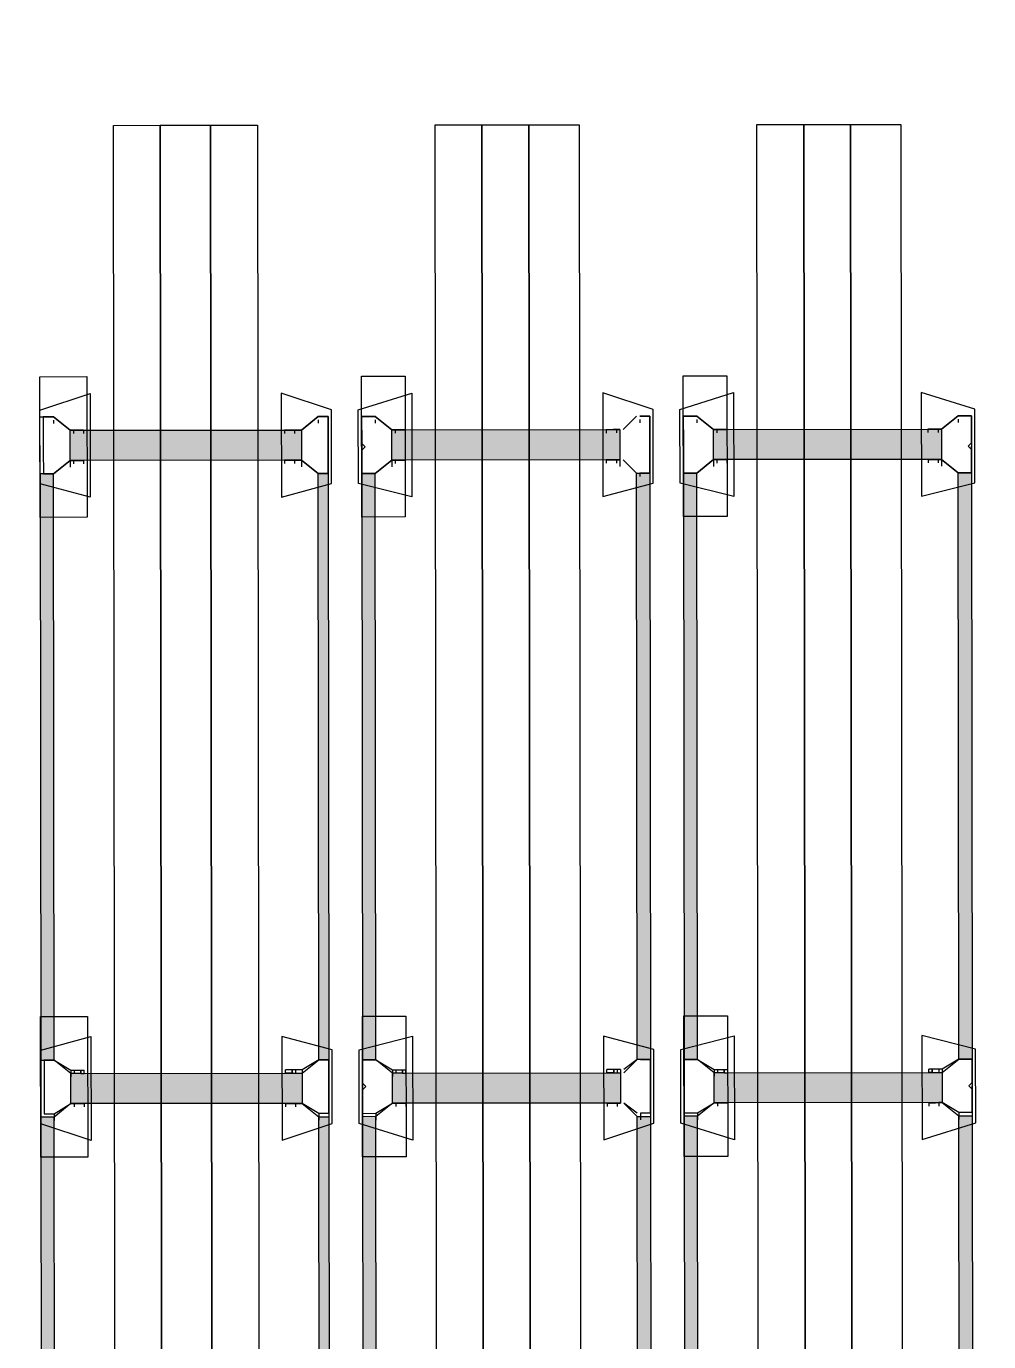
# Model space of a CAD drawing. Header units: feet. Extents: x -99009 to 3252343, y -11094690 to 9035152.
# Drawn here: x 2523581 to 2525079, y -1945439 to -1943391 of the extents above; entities that cross this region are included whole.
import ezdxf

# ---------------------------------------------------------------- set-up
doc = ezdxf.new("R2010")
doc.units = ezdxf.units.FT
doc.layers.add('1', color=1, linetype='Continuous')

# ---------------------------------------------------------------- blocks, each defined once
blk = doc.blocks.new('RM Stand 1')
at = {"transparency": 33554687}
for color, points in [(256, [(733127.3, -1127990.6), (734040.4, -1128011.4), (733127.3, -1128011.4)]), (256, [(733127.3, -1127990.6), (734040.4, -1127990.6), (734040.4, -1128011.4)]), (256, [(734129, -1127990.6), (735036.9, -1128011.4), (734129, -1128011.4)]), (256, [(734129, -1127990.6), (735036.9, -1127990.6), (735036.9, -1128011.4)]), (1, [(733106.4, -1128037.5), (733059.5, -1128392.3), (733059.5, -1128037.5)]), (1, [(733106.4, -1128037.5), (733106.4, -1128392.3), (733059.5, -1128392.3)]), (1, [(734108.2, -1128037.5), (734061.2, -1128392.3), (734061.2, -1128037.5)]), (1, [(734108.2, -1128037.5), (734108.2, -1128392.3), (734061.2, -1128392.3)]), (1, [(734108.2, -1128037.5), (734061.2, -1128392.3), (734061.2, -1128037.5)]), (1, [(734108.2, -1128037.5), (734108.2, -1128392.3), (734061.2, -1128392.3)]), (256, [(733127.3, -1128418.4), (734040.4, -1128439.3), (733127.3, -1128439.3)]), (256, [(733127.3, -1128418.4), (734040.4, -1128418.4), (734040.4, -1128439.3)]), (256, [(734129, -1128418.4), (735036.9, -1128439.3), (734129, -1128439.3)]), (256, [(734129, -1128418.4), (735036.9, -1128418.4), (735036.9, -1128439.3)]), (256, [(733127.3, -1128491.4), (734040.4, -1128512.3), (733127.3, -1128512.3)]), (256, [(733127.3, -1128491.4), (734040.4, -1128491.4), (734040.4, -1128512.3)]), (256, [(734129, -1128491.4), (735036.9, -1128512.3), (734129, -1128512.3)]), (256, [(734129, -1128491.4), (735036.9, -1128491.4), (735036.9, -1128512.3)]), (1, [(733106.4, -1128538.4), (733059.5, -1128893.2), (733059.5, -1128538.4)]), (1, [(733106.4, -1128538.4), (733106.4, -1128893.2), (733059.5, -1128893.2)]), (1, [(734108.2, -1128538.4), (734061.2, -1128893.2), (734061.2, -1128538.4)]), (1, [(734108.2, -1128538.4), (734108.2, -1128893.2), (734061.2, -1128893.2)]), (1, [(734108.2, -1128538.4), (734061.2, -1128893.2), (734061.2, -1128538.4)]), (1, [(734108.2, -1128538.4), (734108.2, -1128893.2), (734061.2, -1128893.2)]), (256, [(733127.3, -1128919.2), (734040.4, -1128940.1), (733127.3, -1128940.1)]), (256, [(733127.3, -1128919.2), (734040.4, -1128919.2), (734040.4, -1128940.1)]), (256, [(734129, -1128919.2), (735036.9, -1128940.1), (734129, -1128940.1)]), (256, [(734129, -1128919.2), (735036.9, -1128919.2), (735036.9, -1128940.1)]), (256, [(733127.3, -1128992.3), (734040.4, -1129007.9), (733127.3, -1129007.9)]), (256, [(733127.3, -1128992.3), (734040.4, -1128992.3), (734040.4, -1129007.9)]), (256, [(734129, -1128992.3), (735036.9, -1129007.9), (734129, -1129007.9)]), (256, [(734129, -1128992.3), (735036.9, -1128992.3), (735036.9, -1129007.9)]), (1, [(733106.4, -1129034), (733059.5, -1129394), (733059.5, -1129034)]), (1, [(733106.4, -1129034), (733106.4, -1129394), (733059.5, -1129394)]), (1, [(734108.2, -1129034), (734061.2, -1129394), (734061.2, -1129034)]), (1, [(734108.2, -1129034), (734108.2, -1129394), (734061.2, -1129394)]), (1, [(734108.2, -1129034), (734061.2, -1129394), (734061.2, -1129034)]), (1, [(734108.2, -1129034), (734108.2, -1129394), (734061.2, -1129394)]), (256, [(733127.3, -1129420.1), (734040.4, -1129441), (733127.3, -1129441)]), (256, [(733127.3, -1129420.1), (734040.4, -1129420.1), (734040.4, -1129441)]), (256, [(734129, -1129420.1), (735036.9, -1129441), (734129, -1129441)]), (256, [(734129, -1129420.1), (735036.9, -1129420.1), (735036.9, -1129441)])]:
    blk.add_hatch(color=color, dxfattribs=at).paths.add_polyline_path(points)
for points in [[(733028.2, -1127985.3), (733002.1, -1128068.8), (733163.8, -1128068.8), (733143, -1127985.3), (733028.2, -1127985.3)], [(733038.6, -1127990.6), (733127.3, -1127990.6)], [(733038.6, -1128011.4), (733038.6, -1127990.6), (733038.6, -1128011.4)], [(733038.6, -1127990.6), (733080.4, -1127990.6), (733038.6, -1127990.6)], [(733085.6, -1127995.8), (733080.4, -1127990.6), (733085.6, -1127990.6)], [(733085.6, -1127995.8), (733090.8, -1127990.6), (733085.6, -1127990.6)], [(733090.8, -1127990.6), (733127.3, -1127990.6), (733090.8, -1127990.6)], [(733127.3, -1127990.6), (734040.4, -1127990.6), (734040.4, -1128011.4), (733127.3, -1128011.4), (733127.3, -1127990.6)], [(733127.3, -1127990.6), (733127.3, -1128011.4), (733127.3, -1127990.6)], [(734024.7, -1127985.3), (734003.8, -1128068.8), (734165.6, -1128068.8), (734139.5, -1127985.3), (734024.7, -1127985.3)], [(734024.7, -1127985.3), (734003.8, -1128068.8), (734165.6, -1128068.8), (734139.5, -1127985.3), (734024.7, -1127985.3)], [(734040.4, -1127990.6), (734129, -1127990.6)], [(734040.4, -1128011.4), (734040.4, -1127990.6), (734040.4, -1128011.4)], [(734040.4, -1127990.6), (734076.9, -1127990.6), (734040.4, -1127990.6)], [(734040.4, -1127990.6), (734129, -1127990.6)], [(734040.4, -1128011.4), (734040.4, -1127990.6), (734040.4, -1128011.4)], [(734040.4, -1127990.6), (734076.9, -1127990.6), (734040.4, -1127990.6)], [(734082.1, -1127995.8), (734076.9, -1127990.6), (734082.1, -1127990.6)], [(734082.1, -1127995.8), (734076.9, -1127990.6), (734082.1, -1127990.6)], [(734082.1, -1127995.8), (734087.3, -1127990.6), (734082.1, -1127990.6)], [(734082.1, -1127995.8), (734087.3, -1127990.6), (734082.1, -1127990.6)], [(734123.8, -1127990.6), (734087.3, -1127990.6), (734129, -1127990.6)], [(734123.8, -1127990.6), (734087.3, -1127990.6), (734129, -1127990.6)], [(734123.8, -1127990.6), (734123.8, -1128011.4)], [(734123.8, -1127990.6), (734123.8, -1128011.4)], [(734129, -1127990.6), (735036.9, -1127990.6), (735036.9, -1128011.4), (734129, -1128011.4), (734129, -1127990.6)], [(734129, -1128011.4), (734129, -1127990.6)], [(734129, -1128011.4), (734129, -1127990.6)], [(733059.5, -1128037.5), (733038.6, -1128011.4), (733059.5, -1128037.5)], [(733043.8, -1128011.4), (733049, -1128011.4)], [(733127.3, -1128011.4), (733106.4, -1128037.5), (733127.3, -1128011.4)], [(734061.2, -1128037.5), (734040.4, -1128011.4), (734056, -1128037.5)], [(734061.2, -1128037.5), (734040.4, -1128011.4), (734056, -1128037.5)], [(734123.8, -1128011.4), (734108.2, -1128037.5), (734129, -1128011.4)], [(734123.8, -1128011.4), (734108.2, -1128037.5), (734129, -1128011.4)], [(734123.8, -1128011.4), (734129, -1128011.4)], [(734123.8, -1128011.4), (734129, -1128011.4)], [(734129, -1128011.4), (734134.3, -1128011.4)], [(734129, -1128011.4), (734134.3, -1128011.4)], [(733059.5, -1128042.7), (733059.5, -1128037.5), (733059.5, -1128042.7)], [(733106.4, -1128037.5), (733106.4, -1128392.3), (733059.5, -1128392.3), (733059.5, -1128037.5), (733106.4, -1128037.5)], [(733059.5, -1128053.2), (733059.5, -1128047.9), (733059.5, -1128042.7), (733059.5, -1128047.9), (733059.5, -1128053.2)], [(733059.5, -1128042.7), (733064.7, -1128042.7)], [(733059.5, -1128053.2), (733059.5, -1128058.4), (733059.5, -1128053.2)], [(733106.4, -1128037.5), (733111.7, -1128037.5)], [(733106.4, -1128037.5), (733106.4, -1128042.7), (733106.4, -1128037.5)], [(733106.4, -1128053.2), (733106.4, -1128047.9), (733106.4, -1128042.7), (733106.4, -1128047.9), (733106.4, -1128053.2)], [(733106.4, -1128042.7), (733111.7, -1128042.7)], [(733106.4, -1128042.7), (733111.7, -1128042.7)], [(733106.4, -1128053.2), (733106.4, -1128058.4), (733106.4, -1128053.2)], [(733111.7, -1128037.5), (733116.9, -1128037.5)], [(734056, -1128042.7), (734061.2, -1128042.7), (734061.2, -1128037.5)], [(734056, -1128037.5), (734056, -1128042.7)], [(734056, -1128037.5), (734061.2, -1128037.5)], [(734056, -1128042.7), (734061.2, -1128042.7), (734061.2, -1128037.5)], [(734056, -1128037.5), (734056, -1128042.7)], [(734056, -1128037.5), (734061.2, -1128037.5)], [(734056, -1128053.2), (734061.2, -1128053.2), (734061.2, -1128047.9), (734061.2, -1128042.7)], [(734056, -1128042.7), (734056, -1128047.9), (734056, -1128053.2)], [(734056, -1128042.7), (734061.2, -1128042.7)], [(734056, -1128053.2), (734061.2, -1128053.2), (734061.2, -1128047.9), (734061.2, -1128042.7)], [(734056, -1128042.7), (734056, -1128047.9), (734056, -1128053.2)], [(734056, -1128042.7), (734061.2, -1128042.7)], [(734061.2, -1128053.2), (734056, -1128053.2), (734056, -1128058.4)], [(734061.2, -1128053.2), (734061.2, -1128058.4), (734056, -1128058.4)], [(734061.2, -1128053.2), (734056, -1128053.2), (734056, -1128058.4)], [(734061.2, -1128053.2), (734061.2, -1128058.4), (734056, -1128058.4)], [(734061.2, -1128037.5), (734066.4, -1128037.5)], [(734108.2, -1128037.5), (734108.2, -1128392.3), (734061.2, -1128392.3), (734061.2, -1128037.5), (734108.2, -1128037.5)], [(734061.2, -1128037.5), (734066.4, -1128037.5)], [(734108.2, -1128037.5), (734108.2, -1128392.3), (734061.2, -1128392.3), (734061.2, -1128037.5), (734108.2, -1128037.5)], [(734108.2, -1128037.5), (734108.2, -1128042.7), (734108.2, -1128037.5)], [(734108.2, -1128037.5), (734108.2, -1128042.7), (734108.2, -1128037.5)], [(734108.2, -1128053.2), (734108.2, -1128047.9), (734108.2, -1128042.7), (734108.2, -1128047.9), (734108.2, -1128053.2)], [(734108.2, -1128042.7), (734113.4, -1128042.7)], [(734108.2, -1128042.7), (734113.4, -1128042.7)], [(734108.2, -1128053.2), (734108.2, -1128047.9), (734108.2, -1128042.7), (734108.2, -1128047.9), (734108.2, -1128053.2)], [(734108.2, -1128042.7), (734113.4, -1128042.7)], [(734108.2, -1128042.7), (734113.4, -1128042.7)], [(734108.2, -1128053.2), (734108.2, -1128058.4), (734108.2, -1128053.2)], [(734108.2, -1128053.2), (734108.2, -1128058.4), (734108.2, -1128053.2)], [(733059.5, -1128058.4), (733064.7, -1128058.4)], [(733106.4, -1128058.4), (733111.7, -1128058.4)], [(734108.2, -1128058.4), (734113.4, -1128058.4)], [(734108.2, -1128058.4), (734113.4, -1128058.4)], [(732584.7, -1128100.1), (738584.7, -1128100.1), (738584.7, -1128178.4), (732584.7, -1128178.4), (732584.7, -1128100.1)], [(732584.7, -1128178.4), (738584.7, -1128178.4), (738584.7, -1128251.4), (732584.7, -1128251.4), (732584.7, -1128178.4)], [(732584.7, -1128251.4), (738584.7, -1128251.4), (738584.7, -1128324.5), (732584.7, -1128324.5), (732584.7, -1128251.4)], [(733028.2, -1128444.5), (733002.1, -1128361), (733163.8, -1128361), (733143, -1128444.5), (733028.2, -1128444.5)], [(734024.7, -1128444.5), (734003.8, -1128361), (734165.6, -1128361), (734139.5, -1128444.5), (734024.7, -1128444.5)], [(734024.7, -1128444.5), (734003.8, -1128361), (734165.6, -1128361), (734139.5, -1128444.5), (734024.7, -1128444.5)], [(732976, -1128439.3), (732976, -1128371.4), (733195.1, -1128371.4), (733195.1, -1128439.3), (732976, -1128439.3)], [(733059.5, -1128376.6), (733059.5, -1128371.4), (733059.5, -1128376.6)], [(733059.5, -1128371.4), (733064.7, -1128371.4)], [(733059.5, -1128376.6), (733059.5, -1128381.9), (733059.5, -1128387.1), (733059.5, -1128381.9), (733059.5, -1128376.6)], [(733106.4, -1128376.6), (733106.4, -1128371.4), (733106.4, -1128376.6)], [(733106.4, -1128371.4), (733111.7, -1128371.4)], [(733106.4, -1128376.6), (733106.4, -1128381.9), (733106.4, -1128387.1), (733106.4, -1128381.9), (733106.4, -1128376.6)], [(733972.5, -1128439.3), (733972.5, -1128371.4), (734191.7, -1128371.4), (734191.7, -1128439.3), (733972.5, -1128439.3)], [(733972.5, -1128439.3), (733972.5, -1128371.4), (734191.7, -1128371.4), (734191.7, -1128439.3), (733972.5, -1128439.3)], [(734061.2, -1128376.6), (734056, -1128376.6), (734056, -1128371.4)], [(734061.2, -1128376.6), (734061.2, -1128371.4), (734056, -1128371.4)], [(734061.2, -1128376.6), (734056, -1128376.6), (734056, -1128371.4)], [(734061.2, -1128376.6), (734061.2, -1128371.4), (734056, -1128371.4)], [(734056, -1128376.6), (734061.2, -1128376.6), (734061.2, -1128381.9), (734061.2, -1128387.1)], [(734056, -1128387.1), (734056, -1128381.9), (734056, -1128376.6)], [(734056, -1128376.6), (734061.2, -1128376.6), (734061.2, -1128381.9), (734061.2, -1128387.1)], [(734056, -1128387.1), (734056, -1128381.9), (734056, -1128376.6)], [(734108.2, -1128376.6), (734108.2, -1128371.4), (734108.2, -1128376.6)], [(734108.2, -1128371.4), (734113.4, -1128371.4)], [(734108.2, -1128376.6), (734108.2, -1128371.4), (734108.2, -1128376.6)], [(734108.2, -1128371.4), (734113.4, -1128371.4)], [(734108.2, -1128376.6), (734108.2, -1128381.9), (734108.2, -1128387.1), (734108.2, -1128381.9), (734108.2, -1128376.6)], [(734108.2, -1128376.6), (734108.2, -1128381.9), (734108.2, -1128387.1), (734108.2, -1128381.9), (734108.2, -1128376.6)], [(733059.5, -1128392.3), (733038.6, -1128418.4), (733059.5, -1128392.3)], [(733059.5, -1128387.1), (733064.7, -1128387.1)], [(733059.5, -1128387.1), (733059.5, -1128392.3), (733059.5, -1128387.1)], [(733106.4, -1128387.1), (733111.7, -1128387.1)], [(733106.4, -1128392.3), (733106.4, -1128387.1), (733106.4, -1128392.3)], [(733106.4, -1128387.1), (733111.7, -1128387.1)], [(733127.3, -1128418.4), (733106.4, -1128392.3), (733127.3, -1128418.4)], [(733106.4, -1128392.3), (733111.7, -1128392.3)], [(733111.7, -1128392.3), (733116.9, -1128392.3)], [(734061.2, -1128392.3), (734040.4, -1128418.4), (734056, -1128392.3)], [(734061.2, -1128392.3), (734040.4, -1128418.4), (734056, -1128392.3)], [(734056, -1128387.1), (734061.2, -1128387.1)], [(734056, -1128387.1), (734061.2, -1128387.1), (734061.2, -1128392.3)], [(734056, -1128392.3), (734056, -1128387.1)], [(734056, -1128387.1), (734061.2, -1128387.1)], [(734056, -1128387.1), (734061.2, -1128387.1), (734061.2, -1128392.3)], [(734056, -1128392.3), (734056, -1128387.1)], [(734056, -1128392.3), (734061.2, -1128392.3)], [(734056, -1128392.3), (734061.2, -1128392.3)], [(734061.2, -1128392.3), (734066.4, -1128392.3)], [(734061.2, -1128392.3), (734066.4, -1128392.3)], [(734108.2, -1128387.1), (734113.4, -1128387.1)], [(734108.2, -1128392.3), (734108.2, -1128387.1), (734108.2, -1128392.3)], [(734108.2, -1128387.1), (734113.4, -1128387.1)], [(734108.2, -1128387.1), (734113.4, -1128387.1)], [(734108.2, -1128392.3), (734108.2, -1128387.1), (734108.2, -1128392.3)], [(734108.2, -1128387.1), (734113.4, -1128387.1)], [(734123.8, -1128418.4), (734108.2, -1128392.3), (734129, -1128418.4)], [(734123.8, -1128418.4), (734108.2, -1128392.3), (734129, -1128418.4)], [(733038.6, -1128418.4), (733038.6, -1128439.3), (733038.6, -1128418.4)], [(733043.8, -1128418.4), (733049, -1128418.4)], [(733127.3, -1128439.3), (734040.4, -1128439.3), (734040.4, -1128418.4), (733127.3, -1128418.4), (733127.3, -1128439.3)], [(733127.3, -1128439.3), (733127.3, -1128418.4), (733127.3, -1128439.3)], [(734040.4, -1128418.4), (734040.4, -1128439.3), (734040.4, -1128418.4)], [(734040.4, -1128418.4), (734040.4, -1128439.3), (734040.4, -1128418.4)], [(734123.8, -1128439.3), (734123.8, -1128418.4)], [(734123.8, -1128418.4), (734129, -1128418.4)], [(734123.8, -1128439.3), (734123.8, -1128418.4)], [(734123.8, -1128418.4), (734129, -1128418.4)], [(734129, -1128439.3), (735036.9, -1128439.3), (735036.9, -1128418.4), (734129, -1128418.4), (734129, -1128439.3)], [(734129, -1128418.4), (734129, -1128439.3)], [(734129, -1128418.4), (734134.3, -1128418.4)], [(734129, -1128418.4), (734129, -1128439.3)], [(734129, -1128418.4), (734134.3, -1128418.4)], [(733038.6, -1128439.3), (733127.3, -1128439.3)], [(733038.6, -1128439.3), (733080.4, -1128439.3), (733038.6, -1128439.3)], [(733080.4, -1128439.3), (733085.6, -1128439.3), (733080.4, -1128439.3)], [(733085.6, -1128439.3), (733090.8, -1128439.3), (733085.6, -1128439.3)], [(733090.8, -1128439.3), (733127.3, -1128439.3), (733090.8, -1128439.3)], [(734040.4, -1128439.3), (734129, -1128439.3)], [(734040.4, -1128439.3), (734076.9, -1128439.3), (734040.4, -1128439.3)], [(734040.4, -1128439.3), (734129, -1128439.3)], [(734040.4, -1128439.3), (734076.9, -1128439.3), (734040.4, -1128439.3)], [(734076.9, -1128439.3), (734082.1, -1128439.3), (734076.9, -1128439.3)], [(734076.9, -1128439.3), (734082.1, -1128439.3), (734076.9, -1128439.3)], [(734082.1, -1128439.3), (734087.3, -1128439.3), (734082.1, -1128439.3)], [(734082.1, -1128439.3), (734087.3, -1128439.3), (734082.1, -1128439.3)], [(734123.8, -1128439.3), (734087.3, -1128439.3), (734129, -1128439.3)], [(734123.8, -1128439.3), (734087.3, -1128439.3), (734129, -1128439.3)], [(733028.2, -1128486.2), (733002.1, -1128564.5), (733163.8, -1128564.5), (733143, -1128486.2), (733028.2, -1128486.2)], [(734024.7, -1128486.2), (734003.8, -1128564.5), (734165.6, -1128564.5), (734139.5, -1128486.2), (734024.7, -1128486.2)], [(734024.7, -1128486.2), (734003.8, -1128564.5), (734165.6, -1128564.5), (734139.5, -1128486.2), (734024.7, -1128486.2)], [(733038.6, -1128491.4), (733127.3, -1128491.4)], [(733038.6, -1128507.1), (733038.6, -1128491.4), (733038.6, -1128507.1)], [(733038.6, -1128491.4), (733080.4, -1128491.4), (733038.6, -1128491.4)], [(733043.8, -1128507.1), (733049, -1128507.1)], [(733080.4, -1128491.4), (733085.6, -1128491.4), (733080.4, -1128491.4)], [(733085.6, -1128491.4), (733090.8, -1128491.4), (733085.6, -1128491.4)], [(733090.8, -1128491.4), (733127.3, -1128491.4), (733090.8, -1128491.4)], [(733127.3, -1128491.4), (734040.4, -1128491.4), (734040.4, -1128512.3), (733127.3, -1128512.3), (733127.3, -1128491.4)], [(733127.3, -1128491.4), (733127.3, -1128507.1), (733127.3, -1128491.4)], [(733127.3, -1128507.1), (733132.5, -1128507.1)], [(734040.4, -1128491.4), (734129, -1128491.4)], [(734040.4, -1128507.1), (734040.4, -1128491.4), (734040.4, -1128507.1)], [(734040.4, -1128491.4), (734076.9, -1128491.4), (734040.4, -1128491.4)], [(734040.4, -1128491.4), (734129, -1128491.4)], [(734040.4, -1128507.1), (734040.4, -1128491.4), (734040.4, -1128507.1)], [(734040.4, -1128491.4), (734076.9, -1128491.4), (734040.4, -1128491.4)], [(734076.9, -1128491.4), (734082.1, -1128491.4), (734076.9, -1128491.4)], [(734076.9, -1128491.4), (734082.1, -1128491.4), (734076.9, -1128491.4)], [(734082.1, -1128491.4), (734087.3, -1128491.4), (734082.1, -1128491.4)], [(734082.1, -1128491.4), (734087.3, -1128491.4), (734082.1, -1128491.4)], [(734123.8, -1128491.4), (734087.3, -1128491.4), (734129, -1128491.4)], [(734123.8, -1128491.4), (734087.3, -1128491.4), (734129, -1128491.4)], [(734123.8, -1128491.4), (734123.8, -1128507.1)], [(734123.8, -1128491.4), (734123.8, -1128507.1)], [(734123.8, -1128507.1), (734129, -1128507.1)], [(734123.8, -1128507.1), (734129, -1128507.1)], [(734129, -1128491.4), (735036.9, -1128491.4), (735036.9, -1128512.3), (734129, -1128512.3), (734129, -1128491.4)], [(734129, -1128507.1), (734129, -1128491.4)], [(734129, -1128507.1), (734129, -1128491.4)], [(734129, -1128507.1), (734134.3, -1128507.1)], [(734129, -1128507.1), (734134.3, -1128507.1)], [(733059.5, -1128533.2), (733038.6, -1128512.3), (733059.5, -1128533.2)], [(733127.3, -1128512.3), (733106.4, -1128533.2), (733127.3, -1128512.3)], [(734061.2, -1128533.2), (734040.4, -1128512.3), (734056, -1128533.2)], [(734061.2, -1128533.2), (734040.4, -1128512.3), (734056, -1128533.2)], [(734123.8, -1128512.3), (734108.2, -1128533.2), (734129, -1128512.3)], [(734123.8, -1128512.3), (734108.2, -1128533.2), (734129, -1128512.3)], [(733059.5, -1128543.6), (733059.5, -1128538.4), (733059.5, -1128543.6)], [(733059.5, -1128538.4), (733064.7, -1128538.4)], [(733106.4, -1128538.4), (733106.4, -1128893.2), (733059.5, -1128893.2), (733059.5, -1128538.4), (733106.4, -1128538.4)], [(733059.5, -1128548.8), (733059.5, -1128543.6), (733059.5, -1128548.8)], [(733059.5, -1128543.6), (733064.7, -1128543.6)], [(733106.4, -1128538.4), (733111.7, -1128538.4)], [(733106.4, -1128538.4), (733106.4, -1128543.6), (733106.4, -1128538.4)], [(733106.4, -1128548.8), (733106.4, -1128543.6), (733106.4, -1128548.8)], [(733106.4, -1128543.6), (733111.7, -1128543.6)], [(733106.4, -1128543.6), (733111.7, -1128543.6)], [(733111.7, -1128538.4), (733116.9, -1128538.4)], [(734056, -1128543.6), (734061.2, -1128543.6), (734061.2, -1128538.4)], [(734056, -1128538.4), (734056, -1128543.6)], [(734056, -1128538.4), (734061.2, -1128538.4)], [(734056, -1128543.6), (734061.2, -1128543.6), (734061.2, -1128538.4)], [(734056, -1128538.4), (734056, -1128543.6)], [(734056, -1128538.4), (734061.2, -1128538.4)], [(734056, -1128548.8), (734061.2, -1128548.8), (734061.2, -1128543.6)], [(734056, -1128543.6), (734056, -1128548.8)], [(734056, -1128543.6), (734061.2, -1128543.6)], [(734056, -1128548.8), (734061.2, -1128548.8), (734061.2, -1128543.6)], [(734056, -1128543.6), (734056, -1128548.8)], [(734056, -1128543.6), (734061.2, -1128543.6)], [(734061.2, -1128538.4), (734066.4, -1128538.4)], [(734108.2, -1128538.4), (734108.2, -1128893.2), (734061.2, -1128893.2), (734061.2, -1128538.4), (734108.2, -1128538.4)], [(734061.2, -1128538.4), (734066.4, -1128538.4)], [(734108.2, -1128538.4), (734108.2, -1128893.2), (734061.2, -1128893.2), (734061.2, -1128538.4), (734108.2, -1128538.4)], [(734108.2, -1128538.4), (734108.2, -1128543.6), (734108.2, -1128538.4)], [(734108.2, -1128538.4), (734108.2, -1128543.6), (734108.2, -1128538.4)], [(734108.2, -1128548.8), (734108.2, -1128543.6), (734108.2, -1128548.8)], [(734108.2, -1128543.6), (734113.4, -1128543.6)], [(734108.2, -1128543.6), (734113.4, -1128543.6)], [(734108.2, -1128548.8), (734108.2, -1128543.6), (734108.2, -1128548.8)], [(734108.2, -1128543.6), (734113.4, -1128543.6)], [(734108.2, -1128543.6), (734113.4, -1128543.6)], [(733059.5, -1128548.8), (733059.5, -1128559.3), (733059.5, -1128548.8)], [(733059.5, -1128559.3), (733064.7, -1128559.3)], [(733106.4, -1128548.8), (733106.4, -1128559.3), (733106.4, -1128548.8)], [(733106.4, -1128559.3), (733111.7, -1128559.3)], [(734061.2, -1128548.8), (734056, -1128548.8), (734056, -1128559.3)], [(734061.2, -1128548.8), (734061.2, -1128559.3), (734056, -1128559.3)], [(734061.2, -1128548.8), (734056, -1128548.8), (734056, -1128559.3)], [(734061.2, -1128548.8), (734061.2, -1128559.3), (734056, -1128559.3)], [(734108.2, -1128548.8), (734108.2, -1128559.3), (734108.2, -1128548.8)], [(734108.2, -1128548.8), (734108.2, -1128559.3), (734108.2, -1128548.8)], [(734108.2, -1128559.3), (734113.4, -1128559.3)], [(734108.2, -1128559.3), (734113.4, -1128559.3)], [(732584.7, -1128601), (738584.7, -1128601), (738584.7, -1128679.2), (732584.7, -1128679.2), (732584.7, -1128601)], [(732584.7, -1128679.2), (738584.7, -1128679.2), (738584.7, -1128752.3), (732584.7, -1128752.3), (732584.7, -1128679.2)], [(732584.7, -1128752.3), (738584.7, -1128752.3), (738584.7, -1128825.3), (732584.7, -1128825.3), (732584.7, -1128752.3)], [(732976, -1128940.1), (732976, -1128872.3), (733195.1, -1128872.3), (733195.1, -1128940.1), (732976, -1128940.1)], [(733028.2, -1128945.3), (733002.1, -1128861.9), (733163.8, -1128861.9), (733143, -1128945.3), (733028.2, -1128945.3)], [(733059.5, -1128877.5), (733059.5, -1128872.3), (733059.5, -1128877.5)], [(733059.5, -1128872.3), (733064.7, -1128872.3)], [(733106.4, -1128877.5), (733106.4, -1128872.3), (733106.4, -1128877.5)], [(733106.4, -1128872.3), (733111.7, -1128872.3)], [(733972.5, -1128940.1), (733972.5, -1128872.3), (734191.7, -1128872.3), (734191.7, -1128940.1), (733972.5, -1128940.1)], [(733972.5, -1128940.1), (733972.5, -1128872.3), (734191.7, -1128872.3), (734191.7, -1128940.1), (733972.5, -1128940.1)], [(734024.7, -1128945.3), (734003.8, -1128861.9), (734165.6, -1128861.9), (734139.5, -1128945.3), (734024.7, -1128945.3)], [(734024.7, -1128945.3), (734003.8, -1128861.9), (734165.6, -1128861.9), (734139.5, -1128945.3), (734024.7, -1128945.3)], [(734061.2, -1128877.5), (734056, -1128877.5), (734056, -1128872.3)], [(734061.2, -1128877.5), (734061.2, -1128872.3), (734056, -1128872.3)], [(734061.2, -1128877.5), (734056, -1128877.5), (734056, -1128872.3)], [(734061.2, -1128877.5), (734061.2, -1128872.3), (734056, -1128872.3)], [(734108.2, -1128877.5), (734108.2, -1128872.3), (734108.2, -1128877.5)], [(734108.2, -1128872.3), (734113.4, -1128872.3)], [(734108.2, -1128877.5), (734108.2, -1128872.3), (734108.2, -1128877.5)], [(734108.2, -1128872.3), (734113.4, -1128872.3)], [(733059.5, -1128893.2), (733038.6, -1128919.2), (733059.5, -1128893.2)], [(733059.5, -1128877.5), (733059.5, -1128882.7), (733059.5, -1128887.9), (733059.5, -1128882.7), (733059.5, -1128877.5)], [(733059.5, -1128887.9), (733064.7, -1128887.9)], [(733059.5, -1128887.9), (733059.5, -1128893.2), (733059.5, -1128887.9)], [(733106.4, -1128877.5), (733106.4, -1128882.7), (733106.4, -1128887.9), (733106.4, -1128882.7), (733106.4, -1128877.5)], [(733106.4, -1128887.9), (733111.7, -1128887.9)], [(733106.4, -1128893.2), (733106.4, -1128887.9), (733106.4, -1128893.2)], [(733106.4, -1128887.9), (733111.7, -1128887.9)], [(733127.3, -1128919.2), (733106.4, -1128893.2), (733127.3, -1128919.2)], [(733106.4, -1128893.2), (733111.7, -1128893.2)], [(733111.7, -1128893.2), (733116.9, -1128893.2)], [(734061.2, -1128893.2), (734040.4, -1128919.2), (734056, -1128893.2)], [(734061.2, -1128893.2), (734040.4, -1128919.2), (734056, -1128893.2)], [(734056, -1128877.5), (734061.2, -1128877.5), (734061.2, -1128882.7), (734061.2, -1128887.9)], [(734056, -1128887.9), (734056, -1128882.7), (734056, -1128877.5)], [(734056, -1128877.5), (734061.2, -1128877.5), (734061.2, -1128882.7), (734061.2, -1128887.9)], [(734056, -1128887.9), (734056, -1128882.7), (734056, -1128877.5)], [(734056, -1128887.9), (734061.2, -1128887.9)], [(734056, -1128887.9), (734061.2, -1128887.9), (734061.2, -1128893.2)], [(734056, -1128893.2), (734056, -1128887.9)], [(734056, -1128887.9), (734061.2, -1128887.9)], [(734056, -1128887.9), (734061.2, -1128887.9), (734061.2, -1128893.2)], [(734056, -1128893.2), (734056, -1128887.9)], [(734056, -1128893.2), (734061.2, -1128893.2)], [(734056, -1128893.2), (734061.2, -1128893.2)], [(734061.2, -1128893.2), (734066.4, -1128893.2)], [(734061.2, -1128893.2), (734066.4, -1128893.2)], [(734108.2, -1128877.5), (734108.2, -1128882.7), (734108.2, -1128887.9), (734108.2, -1128882.7), (734108.2, -1128877.5)], [(734108.2, -1128877.5), (734108.2, -1128882.7), (734108.2, -1128887.9), (734108.2, -1128882.7), (734108.2, -1128877.5)], [(734108.2, -1128887.9), (734113.4, -1128887.9)], [(734108.2, -1128893.2), (734108.2, -1128887.9), (734108.2, -1128893.2)], [(734108.2, -1128887.9), (734113.4, -1128887.9)], [(734108.2, -1128887.9), (734113.4, -1128887.9)], [(734108.2, -1128893.2), (734108.2, -1128887.9), (734108.2, -1128893.2)], [(734108.2, -1128887.9), (734113.4, -1128887.9)], [(734123.8, -1128919.2), (734108.2, -1128893.2), (734129, -1128919.2)], [(734123.8, -1128919.2), (734108.2, -1128893.2), (734129, -1128919.2)], [(733038.6, -1128919.2), (733038.6, -1128940.1), (733038.6, -1128919.2)], [(733043.8, -1128919.2), (733049, -1128919.2)], [(733085.6, -1128934.9), (733080.4, -1128940.1), (733085.6, -1128940.1)], [(733085.6, -1128934.9), (733090.8, -1128940.1), (733085.6, -1128940.1)], [(733127.3, -1128940.1), (734040.4, -1128940.1), (734040.4, -1128919.2), (733127.3, -1128919.2), (733127.3, -1128940.1)], [(733127.3, -1128940.1), (733127.3, -1128919.2), (733127.3, -1128940.1)], [(734040.4, -1128919.2), (734040.4, -1128940.1), (734040.4, -1128919.2)], [(734040.4, -1128919.2), (734040.4, -1128940.1), (734040.4, -1128919.2)], [(734082.1, -1128934.9), (734076.9, -1128940.1), (734082.1, -1128940.1)], [(734082.1, -1128934.9), (734076.9, -1128940.1), (734082.1, -1128940.1)], [(734082.1, -1128934.9), (734087.3, -1128940.1), (734082.1, -1128940.1)], [(734082.1, -1128934.9), (734087.3, -1128940.1), (734082.1, -1128940.1)], [(734123.8, -1128940.1), (734123.8, -1128919.2)], [(734123.8, -1128919.2), (734129, -1128919.2)], [(734123.8, -1128940.1), (734123.8, -1128919.2)], [(734123.8, -1128919.2), (734129, -1128919.2)], [(734129, -1128940.1), (735036.9, -1128940.1), (735036.9, -1128919.2), (734129, -1128919.2), (734129, -1128940.1)], [(734129, -1128919.2), (734129, -1128940.1)], [(734129, -1128919.2), (734134.3, -1128919.2)], [(734129, -1128919.2), (734129, -1128940.1)], [(734129, -1128919.2), (734134.3, -1128919.2)], [(733038.6, -1128940.1), (733127.3, -1128940.1)], [(733038.6, -1128940.1), (733080.4, -1128940.1), (733038.6, -1128940.1)], [(733090.8, -1128940.1), (733127.3, -1128940.1), (733090.8, -1128940.1)], [(734040.4, -1128940.1), (734129, -1128940.1)], [(734040.4, -1128940.1), (734076.9, -1128940.1), (734040.4, -1128940.1)], [(734040.4, -1128940.1), (734129, -1128940.1)], [(734040.4, -1128940.1), (734076.9, -1128940.1), (734040.4, -1128940.1)], [(734123.8, -1128940.1), (734087.3, -1128940.1), (734129, -1128940.1)], [(734123.8, -1128940.1), (734087.3, -1128940.1), (734129, -1128940.1)], [(733028.2, -1128987.1), (733002.1, -1129065.3), (733163.8, -1129065.3), (733143, -1128987.1), (733028.2, -1128987.1)], [(733038.6, -1128992.3), (733127.3, -1128992.3)], [(733038.6, -1129007.9), (733038.6, -1128992.3), (733038.6, -1129007.9)], [(733038.6, -1128992.3), (733080.4, -1128992.3), (733038.6, -1128992.3)], [(733080.4, -1128992.3), (733085.6, -1128992.3), (733080.4, -1128992.3)], [(733085.6, -1128992.3), (733090.8, -1128992.3), (733085.6, -1128992.3)], [(733090.8, -1128992.3), (733127.3, -1128992.3), (733090.8, -1128992.3)], [(733127.3, -1128992.3), (734040.4, -1128992.3), (734040.4, -1129007.9), (733127.3, -1129007.9), (733127.3, -1128992.3)], [(733127.3, -1128992.3), (733127.3, -1129007.9), (733127.3, -1128992.3)], [(734024.7, -1128987.1), (734003.8, -1129065.3), (734165.6, -1129065.3), (734139.5, -1128987.1), (734024.7, -1128987.1)], [(734024.7, -1128987.1), (734003.8, -1129065.3), (734165.6, -1129065.3), (734139.5, -1128987.1), (734024.7, -1128987.1)], [(734040.4, -1128992.3), (734129, -1128992.3)], [(734040.4, -1129007.9), (734040.4, -1128992.3), (734040.4, -1129007.9)], [(734040.4, -1128992.3), (734076.9, -1128992.3), (734040.4, -1128992.3)], [(734040.4, -1128992.3), (734129, -1128992.3)], [(734040.4, -1129007.9), (734040.4, -1128992.3), (734040.4, -1129007.9)], [(734040.4, -1128992.3), (734076.9, -1128992.3), (734040.4, -1128992.3)], [(734076.9, -1128992.3), (734082.1, -1128992.3), (734076.9, -1128992.3)], [(734076.9, -1128992.3), (734082.1, -1128992.3), (734076.9, -1128992.3)], [(734082.1, -1128992.3), (734087.3, -1128992.3), (734082.1, -1128992.3)], [(734082.1, -1128992.3), (734087.3, -1128992.3), (734082.1, -1128992.3)], [(734123.8, -1128992.3), (734087.3, -1128992.3), (734129, -1128992.3)], [(734123.8, -1128992.3), (734087.3, -1128992.3), (734129, -1128992.3)], [(734123.8, -1128992.3), (734123.8, -1129007.9)], [(734123.8, -1128992.3), (734123.8, -1129007.9)], [(734129, -1128992.3), (735036.9, -1128992.3), (735036.9, -1129007.9), (734129, -1129007.9), (734129, -1128992.3)], [(734129, -1129007.9), (734129, -1128992.3)], [(734129, -1129007.9), (734129, -1128992.3)], [(733059.5, -1129034), (733038.6, -1129007.9), (733059.5, -1129034)], [(733043.8, -1129007.9), (733049, -1129007.9)], [(733127.3, -1129007.9), (733106.4, -1129034), (733127.3, -1129007.9)], [(734061.2, -1129034), (734040.4, -1129007.9), (734056, -1129034)], [(734061.2, -1129034), (734040.4, -1129007.9), (734056, -1129034)], [(734123.8, -1129007.9), (734108.2, -1129034), (734129, -1129007.9)], [(734123.8, -1129007.9), (734108.2, -1129034), (734129, -1129007.9)], [(734123.8, -1129007.9), (734129, -1129007.9)], [(734123.8, -1129007.9), (734129, -1129007.9)], [(734129, -1129007.9), (734134.3, -1129007.9)], [(734129, -1129007.9), (734134.3, -1129007.9)], [(733059.5, -1129044.5), (733059.5, -1129034), (733059.5, -1129044.5)], [(733106.4, -1129034), (733106.4, -1129394), (733059.5, -1129394), (733059.5, -1129034), (733106.4, -1129034)], [(733106.4, -1129034), (733111.7, -1129034)], [(733106.4, -1129034), (733106.4, -1129044.5), (733106.4, -1129034)], [(733111.7, -1129034), (733116.9, -1129034)], [(734056, -1129044.5), (734061.2, -1129044.5), (734061.2, -1129034)], [(734056, -1129034), (734056, -1129044.5)], [(734056, -1129034), (734061.2, -1129034)], [(734056, -1129044.5), (734061.2, -1129044.5), (734061.2, -1129034)], [(734056, -1129034), (734056, -1129044.5)], [(734056, -1129034), (734061.2, -1129034)], [(734061.2, -1129034), (734066.4, -1129034)], [(734108.2, -1129034), (734108.2, -1129394), (734061.2, -1129394), (734061.2, -1129034), (734108.2, -1129034)], [(734061.2, -1129034), (734066.4, -1129034)], [(734108.2, -1129034), (734108.2, -1129394), (734061.2, -1129394), (734061.2, -1129034), (734108.2, -1129034)], [(734108.2, -1129034), (734108.2, -1129044.5), (734108.2, -1129034)], [(734108.2, -1129034), (734108.2, -1129044.5), (734108.2, -1129034)], [(733059.5, -1129049.7), (733059.5, -1129044.5), (733059.5, -1129049.7)], [(733059.5, -1129044.5), (733064.7, -1129044.5)], [(733059.5, -1129049.7), (733059.5, -1129060.1), (733059.5, -1129049.7)], [(733059.5, -1129060.1), (733064.7, -1129060.1)], [(733106.4, -1129049.7), (733106.4, -1129044.5), (733106.4, -1129049.7)], [(733106.4, -1129044.5), (733111.7, -1129044.5)], [(733106.4, -1129044.5), (733111.7, -1129044.5)], [(733106.4, -1129049.7), (733106.4, -1129060.1), (733106.4, -1129049.7)], [(733106.4, -1129060.1), (733111.7, -1129060.1)], [(734056, -1129049.7), (734061.2, -1129049.7), (734061.2, -1129044.5)], [(734056, -1129044.5), (734056, -1129049.7)], [(734056, -1129044.5), (734061.2, -1129044.5)], [(734056, -1129049.7), (734061.2, -1129049.7), (734061.2, -1129044.5)], [(734056, -1129044.5), (734056, -1129049.7)], [(734056, -1129044.5), (734061.2, -1129044.5)], [(734061.2, -1129049.7), (734056, -1129049.7), (734056, -1129060.1)], [(734061.2, -1129049.7), (734061.2, -1129060.1), (734056, -1129060.1)], [(734061.2, -1129049.7), (734056, -1129049.7), (734056, -1129060.1)], [(734061.2, -1129049.7), (734061.2, -1129060.1), (734056, -1129060.1)], [(734108.2, -1129049.7), (734108.2, -1129044.5), (734108.2, -1129049.7)], [(734108.2, -1129044.5), (734113.4, -1129044.5)], [(734108.2, -1129044.5), (734113.4, -1129044.5)], [(734108.2, -1129049.7), (734108.2, -1129044.5), (734108.2, -1129049.7)], [(734108.2, -1129044.5), (734113.4, -1129044.5)], [(734108.2, -1129044.5), (734113.4, -1129044.5)], [(734108.2, -1129049.7), (734108.2, -1129060.1), (734108.2, -1129049.7)], [(734108.2, -1129049.7), (734108.2, -1129060.1), (734108.2, -1129049.7)], [(734108.2, -1129060.1), (734113.4, -1129060.1)], [(734108.2, -1129060.1), (734113.4, -1129060.1)], [(732584.7, -1129101.9), (738584.7, -1129101.9), (738584.7, -1129174.9), (732584.7, -1129174.9), (732584.7, -1129101.9)], [(732584.7, -1129174.9), (738584.7, -1129174.9), (738584.7, -1129253.2), (732584.7, -1129253.2), (732584.7, -1129174.9)], [(732584.7, -1129253.2), (738584.7, -1129253.2), (738584.7, -1129326.2), (732584.7, -1129326.2), (732584.7, -1129253.2)], [(733028.2, -1129441), (733002.1, -1129362.7), (733163.8, -1129362.7), (733143, -1129441), (733028.2, -1129441)], [(734024.7, -1129441), (734003.8, -1129362.7), (734165.6, -1129362.7), (734139.5, -1129441), (734024.7, -1129441)], [(734024.7, -1129441), (734003.8, -1129362.7), (734165.6, -1129362.7), (734139.5, -1129441), (734024.7, -1129441)], [(732976, -1129441), (732976, -1129367.9), (733195.1, -1129367.9), (733195.1, -1129441), (732976, -1129441)], [(733059.5, -1129378.4), (733059.5, -1129373.2), (733059.5, -1129378.4)], [(733059.5, -1129373.2), (733064.7, -1129373.2)], [(733059.5, -1129378.4), (733059.5, -1129383.6), (733059.5, -1129388.8), (733059.5, -1129383.6), (733059.5, -1129378.4)], [(733106.4, -1129378.4), (733106.4, -1129373.2), (733106.4, -1129378.4)], [(733106.4, -1129373.2), (733111.7, -1129373.2)], [(733106.4, -1129378.4), (733106.4, -1129383.6), (733106.4, -1129388.8), (733106.4, -1129383.6), (733106.4, -1129378.4)], [(733972.5, -1129441), (733972.5, -1129367.9), (734191.7, -1129367.9), (734191.7, -1129441), (733972.5, -1129441)], [(733972.5, -1129441), (733972.5, -1129367.9), (734191.7, -1129367.9), (734191.7, -1129441), (733972.5, -1129441)], [(734061.2, -1129378.4), (734056, -1129378.4), (734056, -1129373.2)], [(734061.2, -1129378.4), (734061.2, -1129373.2), (734056, -1129373.2)], [(734061.2, -1129378.4), (734056, -1129378.4), (734056, -1129373.2)], [(734061.2, -1129378.4), (734061.2, -1129373.2), (734056, -1129373.2)], [(734056, -1129378.4), (734061.2, -1129378.4), (734061.2, -1129383.6), (734061.2, -1129388.8)], [(734056, -1129388.8), (734056, -1129383.6), (734056, -1129378.4)], [(734056, -1129378.4), (734061.2, -1129378.4), (734061.2, -1129383.6), (734061.2, -1129388.8)], [(734056, -1129388.8), (734056, -1129383.6), (734056, -1129378.4)], [(734108.2, -1129378.4), (734108.2, -1129373.2), (734108.2, -1129378.4)], [(734108.2, -1129373.2), (734113.4, -1129373.2)], [(734108.2, -1129378.4), (734108.2, -1129373.2), (734108.2, -1129378.4)], [(734108.2, -1129373.2), (734113.4, -1129373.2)], [(734108.2, -1129378.4), (734108.2, -1129383.6), (734108.2, -1129388.8), (734108.2, -1129383.6), (734108.2, -1129378.4)], [(734108.2, -1129378.4), (734108.2, -1129383.6), (734108.2, -1129388.8), (734108.2, -1129383.6), (734108.2, -1129378.4)], [(733059.5, -1129394), (733038.6, -1129420.1), (733059.5, -1129394)], [(733059.5, -1129388.8), (733064.7, -1129388.8)], [(733059.5, -1129388.8), (733059.5, -1129394), (733059.5, -1129388.8)], [(733106.4, -1129388.8), (733111.7, -1129388.8)], [(733106.4, -1129394), (733106.4, -1129388.8), (733106.4, -1129394)], [(733106.4, -1129388.8), (733111.7, -1129388.8)], [(733127.3, -1129420.1), (733106.4, -1129394), (733127.3, -1129420.1)], [(733106.4, -1129394), (733111.7, -1129394)], [(733111.7, -1129394), (733116.9, -1129394)], [(734061.2, -1129394), (734040.4, -1129420.1), (734056, -1129394)], [(734061.2, -1129394), (734040.4, -1129420.1), (734056, -1129394)], [(734056, -1129388.8), (734061.2, -1129388.8)], [(734056, -1129388.8), (734061.2, -1129388.8), (734061.2, -1129394)], [(734056, -1129394), (734056, -1129388.8)], [(734056, -1129388.8), (734061.2, -1129388.8)], [(734056, -1129388.8), (734061.2, -1129388.8), (734061.2, -1129394)], [(734056, -1129394), (734056, -1129388.8)], [(734056, -1129394), (734061.2, -1129394)], [(734056, -1129394), (734061.2, -1129394)], [(734061.2, -1129394), (734066.4, -1129394)], [(734061.2, -1129394), (734066.4, -1129394)], [(734108.2, -1129388.8), (734113.4, -1129388.8)], [(734108.2, -1129394), (734108.2, -1129388.8), (734108.2, -1129394)], [(734108.2, -1129388.8), (734113.4, -1129388.8)], [(734108.2, -1129388.8), (734113.4, -1129388.8)], [(734108.2, -1129394), (734108.2, -1129388.8), (734108.2, -1129394)], [(734108.2, -1129388.8), (734113.4, -1129388.8)], [(734123.8, -1129420.1), (734108.2, -1129394), (734129, -1129420.1)], [(734123.8, -1129420.1), (734108.2, -1129394), (734129, -1129420.1)], [(733127.3, -1129441), (734040.4, -1129441), (734040.4, -1129420.1), (733127.3, -1129420.1), (733127.3, -1129441), (733038.6, -1129441)], [(733038.6, -1129420.1), (733038.6, -1129435.8)], [(733038.6, -1129441), (733038.6, -1129420.1)], [(733043.8, -1129420.1), (733049, -1129420.1)], [(733127.3, -1129435.8), (733127.3, -1129420.1), (733127.3, -1129441)], [(734129, -1129441), (735036.9, -1129441), (735036.9, -1129420.1), (734129, -1129420.1), (734129, -1129441), (734040.4, -1129441)], [(734040.4, -1129420.1), (734040.4, -1129435.8)], [(734040.4, -1129441), (734040.4, -1129420.1)], [(734040.4, -1129420.1), (734040.4, -1129435.8)], [(734040.4, -1129441), (734040.4, -1129420.1)], [(734123.8, -1129435.8), (734123.8, -1129420.1)], [(734123.8, -1129420.1), (734129, -1129420.1)], [(734123.8, -1129435.8), (734123.8, -1129420.1)], [(734123.8, -1129420.1), (734129, -1129420.1)], [(734129, -1129420.1), (734129, -1129441)], [(734129, -1129420.1), (734134.3, -1129420.1)], [(734129, -1129420.1), (734129, -1129441)], [(734129, -1129420.1), (734134.3, -1129420.1)], [(733038.6, -1129435.8), (733080.4, -1129435.8)], [(733080.4, -1129441), (733038.6, -1129441)], [(733080.4, -1129435.8), (733085.6, -1129435.8)], [(733085.6, -1129441), (733080.4, -1129441)], [(733085.6, -1129435.8), (733090.8, -1129435.8)], [(733085.6, -1129435.8), (733090.8, -1129435.8)], [(733085.6, -1129441), (733090.8, -1129441)], [(733090.8, -1129441), (733085.6, -1129441)], [(733090.8, -1129435.8), (733127.3, -1129435.8)], [(733127.3, -1129441), (733090.8, -1129441)], [(734040.4, -1129435.8), (734076.9, -1129435.8)], [(734040.4, -1129435.8), (734076.9, -1129435.8)], [(734076.9, -1129441), (734040.4, -1129441)], [(734040.4, -1129441), (734129, -1129441)], [(734076.9, -1129441), (734040.4, -1129441)], [(734076.9, -1129435.8), (734082.1, -1129435.8)], [(734076.9, -1129435.8), (734082.1, -1129435.8)], [(734082.1, -1129441), (734076.9, -1129441)], [(734082.1, -1129441), (734076.9, -1129441)], [(734082.1, -1129435.8), (734087.3, -1129435.8)], [(734082.1, -1129435.8), (734087.3, -1129435.8)], [(734082.1, -1129435.8), (734087.3, -1129435.8)], [(734082.1, -1129435.8), (734087.3, -1129435.8)], [(734082.1, -1129441), (734087.3, -1129441)], [(734087.3, -1129441), (734082.1, -1129441)], [(734082.1, -1129441), (734087.3, -1129441)], [(734087.3, -1129441), (734082.1, -1129441)], [(734087.3, -1129435.8), (734123.8, -1129435.8)], [(734087.3, -1129435.8), (734123.8, -1129435.8)], [(734129, -1129441), (734087.3, -1129441)], [(734129, -1129441), (734087.3, -1129441)]]:
    blk.add_lwpolyline(points, dxfattribs=at)

msp = doc.modelspace()

# ---------------------------------------------------------------- linework, layer by layer
at = {"layer": '1'}
msp.add_arc((2520410.24778, -1978395.99612), 100000, 84.1346387202, 194.3871675539, dxfattribs=at)

# ---------------------------------------------------------------- block references
at = {"color": 3, "rotation": 270.0650517140734}
msp.add_blockref('RM Stand 1', (3652209.80031, -1209678.72272), dxfattribs=at)

doc.saveas('drawing.dxf')
